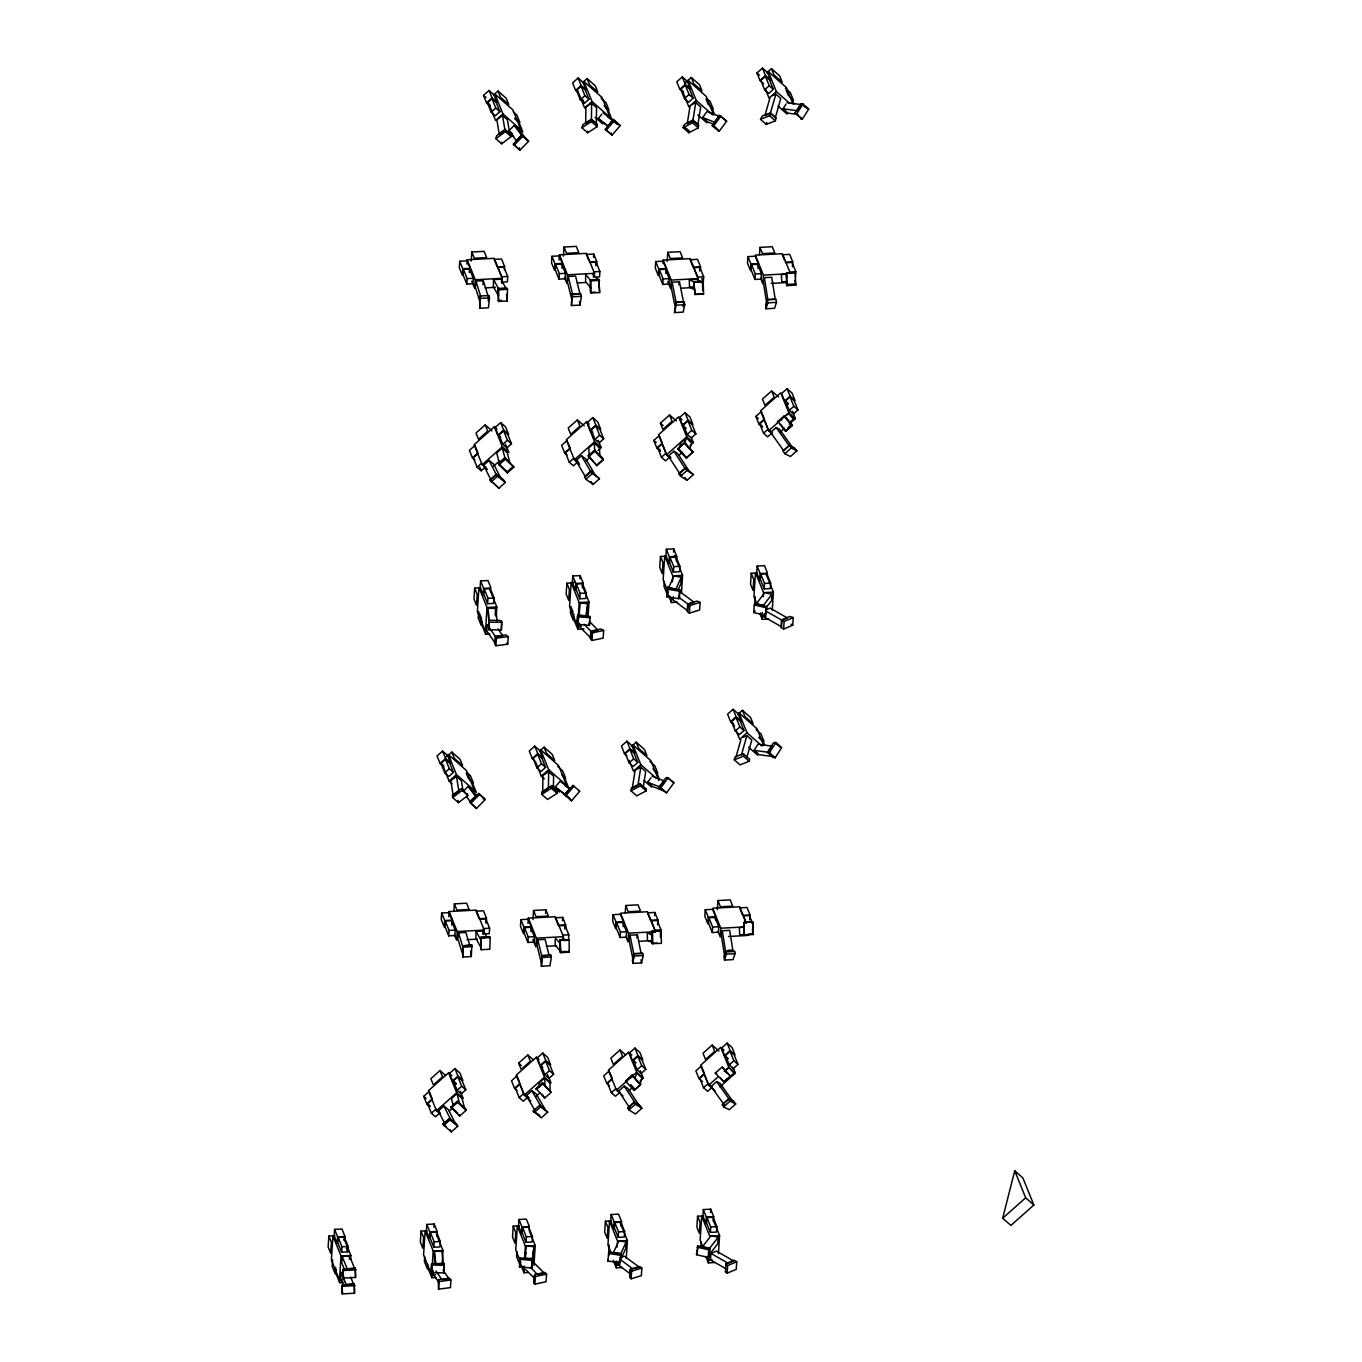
<?xml version="1.0" encoding="UTF-8"?>
<svg xmlns="http://www.w3.org/2000/svg" width="1362" height="1362" viewBox="0 0 1362 1362"><rect width="100%" height="100%" fill="white"/><g stroke="black" fill="none" stroke-linecap="round" stroke-linejoin="round"><path stroke-width="1.5" d="M541.804 794.386L541.838 791.918L550.418 786.402L557.092 791.68L557.075 793.331L547.541 799.46L541.804 794.386L551.338 788.257L551.355 786.623M548.665 771.794L548.443 788.292L542.723 791.969L542.944 775.472L548.665 771.794L553.585 776.136L553.415 788.513M581.914 127.739L582.902 124.64L591.466 119.141L597.203 124.197L597.169 126.666L587.652 132.795L581.914 127.739L591.431 121.61L591.619 103.291L585.898 106.968L585.677 123.482L591.397 119.805L593.866 121.967M587.652 132.795L587.669 131.144M596.318 124.146L596.539 107.632L591.619 103.291M493.538 279.619L493.333 286.616L498.526 295.946L498.73 288.948L493.538 279.619L500.91 279.227L506.102 288.557M476.07 931.37L475.866 938.367L481.058 947.697L481.263 940.699L476.07 931.37L483.442 930.978L486.915 937.192M498.134 288.404L498.56 301.462L507.175 300.985L507.515 289.34L506.732 287.944L498.134 288.404L498.56 301.462M481.212 949.706L481.024 937.124L489.639 936.664L490.15 937.601L489.809 949.246L481.212 949.706L481.024 937.124M483.34 934.468L483.442 930.978M506.545 294.226L507.175 300.985M725.418 1272.193L725.963 1263.698L734.135 1260.208L736.74 1261.689L736.246 1269.316L727.155 1273.181L725.469 1271.308M725.963 1263.698L727.648 1265.57L736.74 1261.689M328.855 1236.066L328.14 1246.962L330.677 1253.193L331.375 1242.314L328.855 1236.066L335.001 1235.743M332.634 1259.867L332.209 1266.405L335.239 1273.896L335.648 1267.358M334.592 1229.392L334.167 1235.93L337.197 1243.421L337.623 1236.883L334.592 1229.392L341.964 1229.001L344.995 1236.492L344.79 1239.761M336.125 1269.69L335.886 1273.317L339.666 1282.681L343.769 1282.459M338.202 1237.394L337.844 1242.842L341.624 1252.206L347.77 1251.882L348.127 1246.434L344.348 1237.071L338.202 1237.394L341.981 1246.758L341.624 1252.206M339.478 1279.922L341.011 1255.968L332.941 1235.998L331.392 1259.935L339.478 1279.922L343.411 1279.701M339.666 1282.681L339.904 1279.054M350.936 1268.737L354.631 1268.533L349.574 1256.053L342.202 1256.445L341.794 1262.983L344.671 1270.116M344.109 1240.697L344.348 1237.071M341.726 1292.657L342.22 1285.03L354.256 1283.753L354.529 1293.236L342.237 1293.9L342.713 1291.959M342.747 1276.858L343.241 1269.248L355.278 1267.954L355.55 1277.454L343.258 1278.118L343.718 1276.177M342.237 1293.9L342.22 1285.03M343.258 1278.118L343.241 1269.248M349.37 1259.322L349.574 1256.053M350.596 1259.424L350.851 1255.441L344.245 1239.097M354.256 1283.753L354.529 1293.236M355.278 1267.954L355.55 1277.454M459.76 261.249L459.334 267.786L462.365 275.277L462.791 268.757L459.76 261.249L467.132 260.857L470.162 268.348L469.958 271.617M463.369 269.267L463.012 274.698L466.808 284.062L472.954 283.739L473.295 278.291L469.515 268.927L463.369 269.267L467.149 278.631L466.808 284.062M466.928 264.126L467.2 259.767L494.253 258.32L502.323 278.291L501.982 283.517M469.277 272.553L469.515 268.927M471.235 261.078L471.831 252.004L484.123 251.34L486.643 257.588L474.351 258.252L471.831 252.004M467.2 259.767L475.287 279.755L474.725 288.455L471.78 281.202M421.028 1231.112L420.33 1242.008L422.85 1248.239L423.548 1237.36L421.028 1231.112L427.174 1230.788M441.68 913.034L441.254 919.571L444.284 927.062L444.71 920.525L441.68 913.034L449.051 912.642L452.082 920.133L451.775 925.036M445.289 921.035L444.931 926.483L448.728 935.847L454.874 935.524L455.214 930.076L451.435 920.712L445.289 921.035L449.068 930.416L448.728 935.847M424.706 1256.547L424.399 1261.45L427.413 1268.941L427.736 1264.038M426.783 1224.438L426.357 1230.976L429.388 1238.467L429.796 1231.929L426.783 1224.438L434.155 1224.046L437.185 1231.537L436.862 1236.441M448.796 916.779L449.12 911.553L476.172 910.105L484.242 930.076L484.021 933.566M430.375 1232.44L430.034 1237.888L433.814 1247.252L439.96 1246.928L440.318 1241.48L436.521 1232.116L430.375 1232.44L434.172 1241.803L433.814 1247.252M453.887 911.127L454.346 903.857L466.638 903.21L469.158 909.441L456.866 910.105L454.346 903.857M474.674 588.163L473.976 599.042L476.496 605.29L477.194 594.411L474.674 588.163L480.82 587.822M431.141 1271.41L431.635 1263.783L444.063 1263.374L443.825 1272.874L431.294 1272.67L432.316 1270.797M433.933 1227.315L434.155 1224.046M431.294 1272.67L431.635 1263.783M431.652 1274.968L433.201 1251.014L425.131 1231.044L423.582 1254.981L431.652 1274.968L435.585 1274.747M435.942 1277.505L431.856 1277.726L432.197 1272.295M434.325 1251.235L435.891 1263.783L443.416 1263.902L441.833 1251.355L434.325 1251.235L434.682 1264.038M433.303 1270.797L433.099 1274.066L439.109 1282.766M449.12 911.553L457.189 931.54L456.645 940.24L454.431 934.792M478.624 611.419L478.198 617.939L481.229 625.43L481.535 620.544M480.582 580.927L480.156 587.465L483.187 594.956L483.612 588.418L480.582 580.927L487.954 580.535L490.984 588.026L483.612 588.418M438.258 1280.314L438.598 1289.15L450.43 1287.635L450.907 1280.008L449.647 1278.186L439.007 1279.548L439.092 1281.54L450.907 1280.008M438.598 1289.15L439.007 1279.548M504.366 269.761L504.587 266.509L501.557 259.018L494.185 259.41L497.198 266.901L504.587 266.509M482.114 621.225L481.876 624.869L485.655 634.232L489.758 634.011M484.191 588.929L483.833 594.377L487.613 603.741L493.759 603.417L494.117 597.969L490.337 588.605L484.191 588.929L487.971 598.31L487.613 603.741M442.139 1264.464L443.025 1250.486L436.419 1234.142M444.063 1263.374L443.825 1272.874M507.72 276.452L501.574 276.775L497.777 267.412L503.923 267.088L507.72 276.452L507.362 281.883L501.216 282.223M487 607.503L485.468 631.457L477.381 611.487L478.93 587.533L487 607.503L496.841 606.975L496.194 616.969M485.655 634.232L485.893 630.606M488.09 608.269L489.247 627.354L488.09 608.269L495.598 608.405L497.181 620.953M489.077 620.272L488.822 629.772L501.335 629.976L501.829 622.366L500.348 620.459L489.077 620.272L488.822 629.772M495.189 614.926L495.598 608.405M495.921 645.741L494.661 643.903L495.155 636.292L505.779 634.913L508.23 636.599L507.737 644.209L495.921 645.741L496.415 638.114L487.29 624.579L486.864 631.1L495.274 643.29M501.676 621.106L501.335 629.976M483.135 934.009L483.493 928.561L489.639 928.237L489.281 933.668L485.178 933.889M485.621 922.5L485.842 918.856L479.696 919.197M486.183 923.181L486.506 918.294L483.476 910.786L476.104 911.195L479.118 918.686L486.506 918.294M551.95 256.294L551.525 262.832L554.555 270.323L554.981 263.802L551.95 256.294L559.322 255.903L562.353 263.394L562.029 268.297M555.56 264.313L555.202 269.744L558.982 279.108L565.128 278.784L565.485 273.336L561.706 263.973L555.56 264.313L559.339 273.677L558.982 279.108M559.05 260.04L559.39 254.813L586.426 253.366L594.496 273.336L594.275 276.826M563.425 256.124L564.004 247.05L576.296 246.386L578.816 252.634L566.541 253.298L564.004 247.05M520.88 919.639L520.454 926.16L523.485 933.651L523.893 927.13L520.88 919.639L528.252 919.231L531.282 926.722L530.959 931.625M524.472 927.641L524.132 933.072L527.911 942.453L534.057 942.112L534.415 936.664L530.618 927.301L524.472 927.641L528.269 937.005L527.911 942.453M559.39 254.813L567.46 274.801L566.898 283.5L564.702 278.052M527.979 923.368L528.32 918.141L555.355 916.694L563.425 936.681L563.204 940.155M513.219 1226.158L512.521 1237.054L515.04 1243.285L515.738 1232.406L513.219 1226.158L519.365 1225.834M532.968 919.537L533.546 910.463L545.839 909.799L548.358 916.047L536.066 916.694L533.546 910.463M528.32 918.141L536.39 938.129L535.828 946.828L532.9 939.576M516.896 1251.593L516.573 1256.496L519.603 1263.987M518.956 1219.484L518.53 1226.021L521.561 1233.512L521.986 1226.975L518.956 1219.484L526.328 1219.092L529.358 1226.583L529.154 1229.852M519.467 1266.932L520.148 1258.079L532.746 1258.539L531.963 1268.022L519.467 1266.932L520.999 1265.196M522.565 1227.485L522.208 1232.933L526.004 1242.297L532.15 1241.974L532.491 1236.526L528.711 1227.162L522.565 1227.485L526.345 1236.849L526.004 1242.297M545.6 913.425L545.839 909.799M566.864 583.208L566.166 594.087L568.686 600.336L569.384 589.457L566.864 583.208L573.01 582.885M524.098 1266.013L523.842 1270.014L522.378 1266.388M524.608 1258.045L525.374 1246.06L517.305 1226.089L515.772 1250.027L520.897 1262.744M528.133 1272.551L524.029 1272.772L524.268 1269.146M575.053 582.374L571.121 582.578L569.571 606.533L577.641 626.503L581.574 626.299M572.772 575.973L572.346 582.51L575.377 590.001L575.785 583.464L572.772 575.973L580.144 575.581L583.174 583.072L582.851 587.975M593.526 257.316L593.73 254.064L586.358 254.456L588.639 260.074M593.406 277.269L593.747 271.821L599.893 271.498L599.552 276.929L595.449 277.15M531.878 1262.302L534.023 1246.673L526.515 1246.009L524.591 1258.386L532.082 1259.033M595.875 265.76L596.113 262.134L589.967 262.457M573.828 613.956L573.402 620.493L570.389 612.985L570.797 606.465L573.079 612.083M531.963 1268.022L532.457 1260.395L519.943 1259.322L520.148 1258.079M596.556 264.807L596.76 261.555L593.73 254.064M576.364 583.975L576.024 589.423L579.803 598.786L585.949 598.463L586.307 593.015L582.51 583.651L576.364 583.975L580.161 593.355L579.803 598.786M534.023 1246.673L531.997 1263.51M533.938 1265.485L535.215 1245.532L529.341 1231.01M533.768 1282.953L534.789 1274.526L544.8 1272.397L546.537 1274.151L546.06 1281.761L534.925 1284.128L533.768 1282.953L534.789 1274.526M576.977 624.307L577.76 614.824L590.172 616.526L589.491 625.379L576.977 624.307L577.76 614.824M579.923 578.85L580.144 575.581M534.925 1284.128L535.419 1276.5L534.262 1275.343M577.641 626.503L580.28 603.06L587.788 603.707L586.409 616.424M578.407 614.534L579.19 602.549L571.121 582.578M583.992 628.938L577.846 629.278L578.186 623.83M579.463 623.132L579.259 626.401L590.887 638.046M582.289 587.277L582.51 583.651M562.455 920.661L562.659 917.392L555.287 917.784L558.318 925.275L565.69 924.883L565.485 928.152M564.804 929.088L565.043 925.462L558.897 925.785M588.112 615.999L589.014 602.021L582.408 585.677M565.043 925.462L568.822 934.826L568.482 940.274L564.379 940.478M590.989 636.412L591.312 631.508M592.044 640.446L590.291 638.71L590.785 631.083L600.795 628.972L603.655 630.47L603.162 638.097L592.044 640.446L592.521 632.836L584.043 624.239M613.053 914.685L612.645 921.206L615.658 928.697L616.084 922.176L613.053 914.685L620.425 914.277L623.455 921.768L623.149 926.671M655.718 261.572L655.292 268.11L658.323 275.601L658.748 269.063L655.718 261.572L663.09 261.181L666.12 268.672L665.814 273.575M616.663 922.687L616.305 928.118L620.102 937.499L626.248 937.158L626.588 931.71L622.809 922.346L616.663 922.687L620.442 932.051L620.102 937.499M659.327 269.574L658.97 275.022L662.766 284.386L668.912 284.062L669.253 278.614L665.473 269.25L659.327 269.574L663.107 278.938L662.766 284.386M662.936 263.581L663.158 260.091L690.211 258.644L698.28 278.614L698.059 282.104M605.409 1221.203L604.694 1232.099L607.231 1238.33L607.929 1227.451L605.409 1221.203L611.538 1220.88M625.26 912.761L625.72 905.509L638.012 904.845L640.549 911.093L628.257 911.74L625.72 905.509M667.193 261.402L667.789 252.328L680.081 251.664L682.6 257.912L670.308 258.559L667.789 252.328M628.58 933.174L655.616 931.727L647.546 911.74L620.51 913.187L628.58 933.174L628.018 941.891L625.805 936.426M607.827 1260.991L608.865 1252.172L621.378 1253.5L620.085 1262.914L607.827 1260.991L608.371 1259.782M608.763 1251.542L609.189 1245.021M611.146 1214.529L610.721 1221.067L613.751 1228.558L614.177 1222.02L611.146 1214.529L618.518 1214.138L621.549 1221.629L621.327 1224.898M663.158 260.091L671.245 280.061L670.683 288.778L667.738 281.508M608.61 1255.985L608.865 1252.172M614.756 1222.531L614.398 1227.979L618.178 1237.343L624.324 1237.019L624.681 1231.571L620.902 1222.208L614.756 1222.531L618.535 1231.895L618.178 1237.343M660.451 556.479L659.753 567.375L662.272 573.606L662.971 562.727L660.451 556.479L666.597 556.156M619.965 1264.855L616.016 1265.06L616.288 1261.059M617.173 1247.098L617.565 1241.105L609.495 1221.135L607.946 1245.072L610.891 1252.342M622.366 1267.494L616.22 1267.818L616.458 1264.191M618.161 1261.382L617.956 1264.651L630.929 1274.304M620.663 1225.834L620.902 1222.208M620.085 1262.914L620.731 1253.959L626.128 1242.008L620.612 1241.14M664.281 581.37L663.975 586.273L666.988 593.764M666.358 549.261L665.933 555.781L668.963 563.272L669.372 556.752L666.358 549.261L673.73 548.852L676.744 556.343L676.437 561.246M679.961 589.916L679.417 591.108L667.159 589.167L667.976 587.38L679.961 589.916L679.468 597.526L678.923 598.718L666.682 596.794L667.414 587.226M667.976 587.38L666.682 596.794M669.951 557.262L669.61 562.693L673.39 572.057L679.536 571.734L679.893 566.286L676.097 556.922L669.951 557.262L673.747 566.626L673.39 572.057M626.128 1242.008L625.703 1248.545L620.306 1260.48M626.248 1258.539L627.405 1240.578L620.068 1222.412M673.509 552.121L673.73 548.852M672.385 581.812L672.777 575.837L664.707 555.849L663.158 579.803L668.299 592.521M677.578 602.208L671.432 602.549L671.653 598.922M673.373 596.692L673.151 599.961L687.759 610.823L688.185 604.285M629.687 1277.709L630.47 1269.231L639.646 1266.405L641.842 1268.022L641.349 1275.649L631.134 1278.799L629.976 1276.841M630.095 1274.951L630.47 1269.231M631.134 1278.799L631.627 1271.172L630.18 1270.082M654.645 915.707L654.85 912.438L647.478 912.829L650.491 920.32L657.88 919.929L657.557 924.832M699.659 271.021L699.881 267.395L693.752 267.735L697.531 277.099L703.677 276.758L703.32 282.206L699.217 282.428M678.923 598.718L679.417 591.108M700.323 270.085L700.545 266.816L697.514 259.325L690.142 259.733L693.156 267.224L700.545 266.816M681.289 577.233L675.91 589.184L668.555 588.009L673.935 576.075L681.289 577.233L680.881 583.77L677.799 590.597M681.443 593.27L682.6 575.309L674.53 555.321M660.655 935.319L661.013 929.871L657.233 920.508L651.087 920.831L654.867 930.195L661.013 929.871M689.41 613.155L687.214 611.521L687.708 603.911L696.884 601.068L700.102 602.396L699.608 610.006L689.41 613.155L689.904 605.528L678.446 597.05M705.244 909.731L704.818 916.251L707.848 923.742L708.274 917.222L705.244 909.731L712.615 909.322L715.646 916.83L715.425 920.082M747.908 256.618L747.483 263.155L750.513 270.646L750.939 264.109L747.908 256.618L755.28 256.226L758.311 263.717L757.987 268.62M708.853 917.733L708.495 923.181L712.275 932.544L718.421 932.204L718.778 926.756L714.999 917.392L708.853 917.733L712.632 927.096L712.275 932.544M751.518 264.62L751.16 270.068L754.94 279.431L761.086 279.108L761.443 273.66L757.664 264.296L751.518 264.62L755.297 273.983L754.94 279.431M697.582 1216.249L696.884 1227.145L699.404 1233.376L700.102 1222.497L697.582 1216.249L703.728 1215.926M717.331 909.629L717.91 900.554L730.202 899.89L732.722 906.139L720.43 906.803L717.91 900.554M759.502 254.626L759.962 247.373L772.254 246.709L774.791 252.957L762.499 253.621L759.962 247.373M696.476 1254.708L697.838 1245.958L710.028 1248.137L709.551 1255.764L708.24 1257.449L696.476 1254.708L697.344 1253.585M697.463 1251.678L697.838 1245.958M746.325 923.13L739.719 906.786L712.684 908.233L720.753 928.22L720.192 936.937L717.995 931.472M700.936 1246.588L701.26 1241.684M703.32 1209.575L702.911 1216.113L705.942 1223.604L706.35 1217.066L703.32 1209.575L710.709 1209.184L713.722 1216.675L713.416 1221.578M790.471 273.66L782.384 253.69L755.348 255.137L763.418 275.107L762.856 283.824L760.66 278.376M706.929 1217.577L706.589 1223.025L710.368 1232.389L716.514 1232.065L716.872 1226.617L713.075 1217.253L706.929 1217.577L710.726 1226.941L710.368 1232.389M751.228 573.3L750.53 584.179L753.05 590.427L753.748 579.548L751.228 573.3L757.374 572.976M710.487 1212.452L710.709 1209.184M708.24 1257.449L708.717 1249.839L710.028 1248.137M712.139 1259.901L708.206 1260.105L708.461 1256.104M714.556 1262.54L708.41 1262.863L708.751 1257.432M710.896 1253.38L728.193 1263.272L733.641 1260.957L716.344 1251.065L710.896 1253.38L710.47 1259.918L726.048 1268.805M753.765 612.577L754.259 604.949L755.569 603.264L766.891 606.567L765.529 615.318L753.765 612.577L755.076 610.874M754.752 603.094L755.178 596.556M757.136 566.064L756.71 572.602L759.741 580.093L760.166 573.572L757.136 566.064L764.508 565.673L767.538 573.164L760.166 573.572M760.745 574.083L760.388 579.514L764.167 588.878L770.313 588.554L770.671 583.106L766.891 573.742L760.745 574.083L764.525 583.447L764.167 588.878M718.166 1237.258L717.74 1243.795L708.989 1255.083L709.415 1248.545L718.166 1237.258L712.871 1236.015M718.421 1253.585L719.579 1235.623L712.973 1219.279M765.938 616.39L762.005 616.594L762.277 612.611M763.299 596.641L763.554 592.64L755.484 572.67L753.935 596.624L756.88 603.877M768.355 619.029L762.209 619.37L762.448 615.743M764.457 613.683L764.235 616.952L781.55 626.843L781.958 620.306L787.423 617.99L770.109 608.099L766.483 609.648M765.529 615.318L766.023 607.69L771.505 600.829L771.931 594.292L766.636 593.066M749.747 919.878L750.053 914.975L747.04 907.484L739.651 907.875L742.682 915.366L750.053 914.975M727.155 1273.181L727.648 1265.57M792.412 266.765L792.718 261.862L789.688 254.371L782.316 254.779L784.597 260.397M772.237 610.091L773.395 592.112L766.057 573.964M752.845 930.365L753.186 924.917L749.406 915.553L743.26 915.877L746.291 923.368M795.51 277.252L795.851 271.804L792.071 262.44L785.925 262.781M783.644 629.057L784.137 621.447L793.229 617.565L792.735 625.192L783.644 629.057L781.056 627.576L781.55 619.965L789.722 616.475L793.229 617.565M488.107 296.099L483.306 280.708L475.934 281.1L475.304 287.041L480.105 302.432M480.173 296.031L479.833 308.255L488.447 307.795L489.486 297.886L488.771 295.571L480.173 296.031L479.833 308.255M482.88 284.658L483.306 280.708M488.209 300.917L488.771 295.571M470.043 945.926L465.838 932.459L458.466 932.851L457.836 938.793L462.637 954.183M462.91 945.807L462.688 957.026L471.286 956.567L471.848 945.109L462.91 945.807L471.848 945.109M462.842 952.208L463.267 948.241L458.466 932.851M462.688 957.026L463.25 945.586M470.946 950.693L471.286 956.567M712.309 125.662L719.085 115.412L720.89 116.128L726.627 121.201L719.255 131.195L712.309 125.662L719.255 131.195M718.046 130.718L715.322 126.955M744.214 922.346L744.197 935.03L744.214 922.346L752.811 921.887L752.794 934.57L752.471 928.918M752.13 923.283L752.811 921.887M578.901 615.777L579.531 611.64M587.788 603.707L585.864 616.067L578.356 615.42M590.172 616.526L589.984 617.769L577.471 616.68M589.491 625.379L588.537 623.421M525.443 1256.666L526.09 1252.546M568.209 276.503L567.392 281.747L571.853 299.742L572.67 294.498L568.209 276.503L575.581 276.094L580.042 294.107L572.67 294.498M572.125 294.09L571.427 305.548L580.025 305.071L581.404 296.337L580.723 293.63L572.125 294.09L571.427 305.548M549.09 955.392L545.123 939.388L537.752 939.797L536.934 945.041L541.395 963.036M541.94 955.647L541.378 966.22L549.976 965.76L551.355 957.009L550.912 955.205L541.94 955.647L550.912 955.205M541.378 966.22L542.297 955.664M683.128 127.67L684.49 124.47L692.969 120.043L698.706 125.117L698.28 127.824L688.866 132.744L683.128 127.67L692.543 122.75L695.778 102.61L700.698 106.951L697.821 124.998L692.9 120.656L687.265 123.601L690.125 105.555M688.866 132.744L689.138 130.939L683.401 125.866M630.981 790.794L631.423 788.087L639.885 783.661L640.412 785.874L630.981 790.794L636.718 795.851L646.15 790.93L646.422 789.126L639.885 783.661M640.804 767.198L637.944 785.244L632.291 788.206L635.169 770.16L640.804 767.198L645.724 771.539L643.187 787.577M627.831 1108.191L634.351 1102.028L640.157 1105.689L641.86 1108.276L635.424 1113.997L628.955 1109.928L627.831 1108.191L634.351 1102.028M651.717 932.255L651.938 931.131L661.064 930.927L661.438 943.406L652.058 943.491L651.717 932.255L655.156 932.068M660.536 930.672L660.485 937.396M675.467 305.446L676.131 302.483L683.503 302.092L679.468 281.832L672.096 282.223L671.091 286.667L674.718 304.901M678.804 284.794L679.468 281.832M675.603 302.143L674.53 312.596L683.145 312.136L684.797 304.73L684.201 301.683L675.603 302.143L676.199 305.19L674.53 312.596M683.077 306.688L684.201 301.683M630.027 935.234L629.023 939.678L633.058 959.955L634.062 955.511L630.027 935.234L637.399 934.843L641.025 953.077M636.735 937.805L637.399 934.843M633.858 953.689L632.36 960.346L632.972 963.394L641.57 962.934L643.239 955.528L642.472 953.23L633.858 953.689L642.83 953.502M632.972 963.394L634.232 953.962M605.358 129.356L612.985 119.413L614.483 120.537L620.221 125.593L612.083 135.161L605.358 129.356L612.083 135.161M611.095 134.412L611.402 133.084M1002.687 1218.224L1014.741 1170.775L1022.93 1178.011L1033.86 1205.029L1010.893 1225.442L1002.687 1218.224L1025.654 1197.811L1014.741 1170.775M760.507 119.345L762.243 116.093L770.449 112.842L776.187 117.898L775.37 120.792L766.244 124.402L760.507 119.345L769.632 115.736L775.863 94.148L780.784 98.49L775.318 117.728L770.415 113.386M769.836 98.234L764.933 115.549L768.577 114.102M766.244 124.402L766.789 122.478M560.037 939.865L560.582 952.651L569.18 952.191L569.163 940.018L560.037 939.865L560.582 952.651M568.38 940.325L568.635 939.405M734.271 759.809L735.088 756.932L743.312 753.68L749.679 759.332L749.134 761.256L740.009 764.882L734.271 759.809L743.397 756.199L743.312 753.68M735.957 757.102L740.877 739.787M741.439 754.94L746.887 735.701L751.807 740.043L746.904 757.357M764.337 277.661L767.879 299.793L775.25 299.385L771.709 277.269L764.337 277.661L763.18 281.219L766.721 303.334M767.351 299.521L765.614 304.85L765.955 308.765L774.552 308.306L776.493 302.381L775.965 299.061L767.351 299.521L767.879 302.841L765.955 308.765M732.875 950.455L729.657 930.331L722.286 930.74L721.128 934.281L724.669 956.413M725.691 951.408L723.954 956.737L724.482 960.057L733.079 959.597L735.02 953.672C736.263 948.548 722.899 949.28 726.406 954.132L724.482 960.057M513.406 144.134L521.765 134.668L527.503 139.741L528.643 141.256L519.892 150.212L513.406 144.134L519.892 150.212M519.126 149.19L519.637 147.794M677.799 449L684.541 442.463L692.952 451.878L686.312 458.143L677.799 449L684.507 443.331L686.567 437.798L691.675 443.297L689.615 448.813L684.507 443.331M678.991 448.234L681.051 442.701L686.567 437.798M684.541 442.463L692.747 452.439M686.312 458.143L692.952 451.878M625.618 1081.292L632.257 1075.01L640.566 1084.714L634.13 1090.434L625.618 1081.292L632.257 1075.01M634.13 1090.434L640.872 1083.88M489.639 936.664L482.454 937.737M618.774 1240.85L613.377 1252.802L618.893 1253.67M621.378 1253.5L620.578 1255.304L608.32 1253.363M797.996 114.51L787.985 113.114L783.082 108.79L785.976 104.176M795.067 112.91L800.873 103.699L802.984 103.989L808.722 109.062L802.252 119.294L795.067 112.91L802.252 119.294M798.064 109.181L800.958 104.585L786.947 102.644M796.515 114.221L802.984 103.989M754.105 750.343L757.97 744.197L771.982 746.138L768.117 752.267L754.105 750.343L759.026 754.667L773.037 756.608L768.117 752.267M767.385 752.42L773.19 743.209L775.948 742.477L781.686 747.534L775.216 757.766L773.122 757.476L767.385 752.42L769.479 752.709L775.216 757.766M769.479 752.709L775.948 742.477M714.437 124.572L707.542 121.848L702.622 117.507L707.031 111.514L719.119 116.281M718.012 117.779L714.692 122.274L702.622 117.507M713.518 126.138L720.89 116.128M647.682 782.197L659.77 786.964L664.69 791.288L652.602 786.521L647.682 782.197L651.002 777.685M658.987 787.1L665.626 778.094L668.18 777.804L673.901 782.878L666.546 792.871L658.987 787.1L666.546 792.871M659.77 786.964L664.196 780.954L652.109 776.187M660.808 787.815L668.18 777.804M756.131 603.945L764.865 592.64M771.931 594.292L763.18 605.579L757.885 604.353M702.349 1246.894L711.1 1235.606M608.082 126.581L598.207 118.494L601.868 114.187M611.776 121.695L608.116 125.985L598.207 118.494M606.345 130.105L614.483 120.537M555.253 786.981L560.122 781.243L570.048 788.751L565.162 794.489L555.253 786.981L570.082 798.83L565.162 794.489M565.826 795.731L573.964 786.163L572.976 785.414L564.345 794.608L571.563 800.788L579.701 791.22L572.976 785.414M533.172 1111.034L539.863 1105.042L547.728 1112.141L541.293 1117.861L533.172 1111.034L539.897 1115.461M539.863 1105.042L540.544 1106.914L547.728 1112.141M514.189 125.389L521.731 135.485L526.651 139.826L519.109 129.731L514.189 125.389L508.945 130.769L516.487 140.865L520.42 136.83M514.155 145.138L522.906 136.183L521.765 134.668M464.187 790.42L468.119 786.385L476.819 795.766M469.584 801.929L478.709 793.484L484.446 798.541L485.195 799.562L476.462 808.517L469.584 801.929L476.462 808.517M470.724 803.444L479.458 794.489L478.709 793.484M490.235 106.117L486.557 102.848L483.527 95.357L489.043 90.471L493.946 94.812L496.977 102.303L492.057 97.962L489.043 90.471M493.436 95.119L498.032 91.05L506.221 98.268L508.741 104.516L500.552 97.281L498.032 91.05M486.557 102.848L492.057 97.962M487.426 102.814L492.005 98.728L496.108 102.337L499.888 111.701L495.308 115.787L491.205 112.178L487.426 102.814L490.15 105.214M491.205 112.178L495.802 108.092L492.005 98.728M502.936 113.965L520.982 129.867L512.895 109.896L494.866 93.995L502.936 113.965L495.598 120.503L488.992 104.159M578.118 78.009L581.148 85.5L586.052 89.841L583.038 82.35L578.118 78.009L572.602 82.912L575.632 90.403L578.084 92.565M582.51 82.673L587.107 78.587L595.296 85.823L597.816 92.054L589.627 84.836L587.107 78.587M575.632 90.403L581.148 85.5M581.097 86.266L576.501 90.352L580.28 99.715L584.383 103.325L588.98 99.256L585.183 89.892L581.097 86.266L584.877 95.629L588.98 99.256M580.28 99.715L584.877 95.629M592.027 101.503L610.057 117.421L601.987 97.434L583.957 81.533L592.027 101.503L584.673 108.041L577.335 89.875M682.294 76.902L685.324 84.393L690.245 88.734L687.214 81.243L682.294 76.902L676.795 81.805L679.808 89.296L683.503 92.548M691.283 77.481L693.82 83.729L702.009 90.948L699.489 84.716L691.283 77.481L685.171 82.929L688.133 80.426L706.163 96.327L713.501 114.493M679.808 89.296L685.324 84.393M680.677 89.245L685.273 85.159L689.376 88.785L693.156 98.149L688.559 102.235L684.473 98.609L680.677 89.245L683.418 91.663M684.473 98.609L689.07 94.523L685.273 85.159M688.133 80.426L696.203 100.396L688.866 106.934L682.26 90.59M763.69 83.746L759.996 80.494L756.966 73.003L762.482 68.1L767.402 72.441L770.432 79.932L765.512 75.591L762.482 68.1M766.874 72.765L771.471 68.679L779.677 75.914L782.197 82.146L773.991 74.927L771.471 68.679M759.996 80.494L765.512 75.591M765.461 76.357L760.864 80.443L764.644 89.807L768.747 93.433L773.344 89.347L769.564 79.983L765.461 76.357L769.241 85.721L773.344 89.347M764.644 89.807L769.241 85.721M792.956 103.87L786.351 87.526L768.321 71.624L776.391 91.594L769.036 98.132L765.376 89.058M485.195 424.859L476.002 433.031L478.522 439.279L487.715 431.107L485.195 424.859L492.022 430.886M496.943 429.081L494.321 426.766L474.112 444.727L482.182 464.714L487.426 469.328M500.654 422.595L503.685 430.086L508.588 434.427L505.574 426.936L500.654 422.595L495.138 427.481L498.169 434.989L500.62 437.151M472.444 457.836L477.96 452.95L474.929 445.459L469.413 450.345L472.444 457.836L474.895 460.015M498.169 434.989L503.685 430.086M477.909 453.716L473.312 457.802L477.092 467.166L481.195 470.775L485.791 466.689M503.634 430.852L499.037 434.938L502.816 444.301L506.919 447.911L511.516 443.825L507.72 434.461L503.634 430.852L507.413 440.215L511.516 443.825M477.092 467.166L481.688 463.08M502.816 444.301L507.413 440.215M482.182 464.714L502.391 446.736L494.321 426.766M502.203 448.047L496.704 452.95L499.411 463.301L504.927 458.398L510.001 463.216L507.294 452.865L502.203 448.047L505.37 459.147L513.832 467.166L507.396 472.886L498.935 464.851L498.526 463.301L504.962 457.581L513.832 467.166M489.094 460.407L483.595 465.31L490.865 479.679L496.381 474.776L489.094 460.407L493.759 464.187L501.029 478.556M493.402 466.349L499.616 460.816M498.935 464.851L505.37 459.147M490.014 479.782L496.449 474.061L503.429 479.713L505.302 482.506L498.867 488.226L490.014 479.782L498.867 488.226M491.103 481.927L497.539 476.223L496.449 474.061M507.396 472.886L507.124 471.848L513.559 466.127M577.386 419.905L568.192 428.077L570.712 434.325L579.906 426.153L577.386 419.905L584.213 425.931M589.133 424.127L586.494 421.811L566.286 439.773L574.355 459.76L579.616 464.374M567.103 440.505L561.604 445.391L564.634 452.882L567.086 455.061M592.828 417.64L595.858 425.131L600.778 429.473L597.748 421.982L592.828 417.64L587.328 422.526L590.342 430.034L592.81 432.197M564.634 452.882L570.133 447.996L567.869 442.378M590.342 430.034L595.858 425.131M570.082 448.762L565.502 452.848L569.282 462.212L573.368 465.821L577.965 461.735L573.879 458.126L569.282 462.212M595.807 425.897L591.21 429.983L595.007 439.347L599.093 442.956L603.689 438.87L599.91 429.507L595.807 425.897L599.603 435.261L603.689 438.87M595.007 439.347L599.603 435.261M574.355 459.76L594.581 441.799L586.494 421.811M597.271 453.512L599.842 456.117L599.501 448.098L594.36 442.905L588.844 447.792L589.184 455.81L593.321 452.133M581.455 455.776L590.819 471.763L585.319 476.649L575.939 460.662L581.455 455.776L585.762 458.909L595.143 474.895M588.299 455.793L594.717 450.073L602.447 457.87L603.349 459.947L596.914 465.668L588.299 455.793L596.914 465.668M588.35 456.985L594.768 451.282L594.717 450.073M585.592 461.395L590.24 457.24M598.02 450.345L601.136 447.57L598.19 440.318M596.879 464.868L603.315 459.147M590.921 471.082L584.502 476.802L585.898 479.203L593.083 484.429L599.518 478.709L590.921 471.082L592.334 473.482L599.518 478.709M585.898 479.203L592.334 473.482M669.559 414.95L672.079 421.198L662.902 429.37L660.383 423.122L669.559 414.95L676.386 420.977M656.807 447.928L653.777 440.437L659.293 435.551L662.324 443.042L656.807 447.928L660.502 451.197M686.227 428.332L682.532 425.08L679.502 417.589L685.018 412.686L689.938 417.027L692.969 424.518L688.048 420.177L685.018 412.686M682.532 425.08L688.048 420.177M661.455 457.257L657.676 447.894L662.272 443.808L666.052 453.171L661.455 457.257L665.558 460.867L670.155 456.781M687.997 420.943L683.401 425.029L687.18 434.393L691.283 438.002L695.88 433.916L692.1 424.552L687.997 420.943L691.777 430.307L695.88 433.916M687.18 434.393L691.777 430.307M666.546 454.806L686.754 436.844L678.685 416.857L658.476 434.818L666.546 454.806L670.479 458.262M685.154 468.511L679.655 473.397L668.367 456.117L673.884 451.214L677.765 453.648L689.036 470.946L685.154 468.511L673.884 451.214M679.315 455.061L682.43 452.286M690.211 445.391L693.309 442.616L691.113 437.168M771.641 390.945L762.448 399.117L764.967 405.365L774.161 397.193L771.641 390.945L778.468 396.972M678.872 473.601L685.29 467.898L693.445 474.555L687.027 480.275L680.557 476.206L678.872 473.601L681.783 475.44M680.557 476.206L686.993 470.486L693.445 474.555M758.889 423.922L755.859 416.431L761.375 411.545L764.388 419.036L758.889 423.922L762.567 427.191M787.083 388.681L790.113 396.172L795.033 400.513L792.003 393.022L787.083 388.681L781.584 393.584L784.597 401.075L788.292 404.327M784.597 401.075L790.113 396.172M759.758 423.888L764.337 419.802L768.134 429.166L772.22 432.775L767.64 436.862L763.537 433.252L759.758 423.888L762.482 426.289M785.482 401.024L790.062 396.938L794.165 400.547L797.945 409.928L793.348 413.997L789.262 410.388L785.482 401.024L788.206 403.424M763.537 433.252L768.134 429.166M789.262 410.388L793.859 406.302L790.062 396.938M777.242 421.914L784.342 415.75L792.412 425.336L785.533 431.345L777.906 421.471M772.56 434.274L768.628 430.801L777.94 422.509M768.628 430.801L760.541 410.813L780.766 392.852L788.836 412.839L778.792 421.539L781.72 419.581M776.187 427.532L770.671 432.435L783.644 450.686L789.143 445.783L776.187 427.532L779.558 429.234L792.514 447.485M789.534 423.054L793.671 419.377L789.943 415.121M779.847 432.435L784.512 428.281M789.16 424.144L795.391 418.611L792.446 411.358M787.934 427.685L791.799 424.246M785.533 431.345L792.412 425.336M442.565 751.092L445.595 758.583L450.516 762.924L447.485 755.433L442.565 751.092L437.049 755.995L440.079 763.486L443.774 766.738M789.33 445.238L782.895 450.958L784.835 453.682L790.454 456.508L796.889 450.805L794.386 447.775L789.33 445.238L791.271 447.979L796.889 450.805M784.835 453.682L791.271 447.979M445.459 757.221L448.404 754.616L466.434 770.517L474.504 790.505L456.474 774.603L448.404 754.616M447.281 756.199L451.878 752.113L460.067 759.349L462.586 765.597L454.397 758.362L451.878 752.113M440.079 763.486L445.595 758.583M440.947 763.435L445.544 759.349L449.647 762.975L453.427 772.339L448.83 776.425L444.727 772.799L440.947 763.435L443.689 765.853M444.727 772.799L449.324 768.73L445.544 759.349M452.133 783.78L449.12 781.124L456.474 774.603M534.755 746.138L537.769 753.629L542.689 757.97L539.658 750.479L534.755 746.138L529.239 751.041L532.27 758.532L534.721 760.694M539.471 751.245L544.051 747.159L552.257 754.395L554.777 760.643L546.588 753.407L544.051 747.159M532.27 758.532L537.769 753.629M537.735 754.395L533.138 758.481L536.917 767.845L541.02 771.471L545.6 767.385L541.821 758.021L537.735 754.395L541.514 763.776L545.6 767.385M536.917 767.845L541.514 763.776M544.306 778.826L541.31 776.17L548.665 769.649L540.578 749.662L558.607 765.563L566.694 785.551L548.665 769.649M626.929 741.183L629.959 748.674L634.879 753.016L631.849 745.525L626.929 741.183L621.43 746.087L624.443 753.578L626.912 755.74M631.645 746.291L636.241 742.205L644.43 749.44L646.967 755.689L638.761 748.453L636.241 742.205M624.443 753.578L629.959 748.674M629.908 749.44L625.311 753.526L629.108 762.89L633.194 766.517L637.791 762.431L634.011 753.067L629.908 749.44L633.688 758.821L637.791 762.431M629.108 762.89L633.688 758.821M658.867 780.596L650.798 760.609L632.768 744.708L640.838 764.695L633.5 771.215L629.091 760.319M733.096 709.296L736.127 716.787L741.047 721.128L738.017 713.637L733.096 709.296L727.597 714.182L730.611 721.69L733.079 723.852M737.812 714.403L742.409 710.317L750.598 717.536L753.135 723.784L744.929 716.548L742.409 710.317M730.611 721.69L736.127 716.787M736.076 717.553L731.479 721.639L735.276 731.002L739.362 734.612L743.958 730.526L740.179 721.162L736.076 717.553L739.855 726.916L743.958 730.526M735.276 731.002L739.855 726.916M763.571 745.065L756.966 728.721L738.936 712.82L747.006 732.79L739.668 739.328L735.991 730.236M440.028 1070.549L430.852 1078.704L433.371 1084.952L442.548 1076.78L440.028 1070.549L445.493 1075.367M451.895 1075.674L448.609 1072.779L428.4 1090.741L436.47 1110.711L440.403 1114.184M426.732 1103.85L423.718 1096.359L429.217 1091.456L432.248 1098.964L426.732 1103.85L429.2 1106.029M454.942 1068.608L457.972 1076.099L462.893 1080.441L459.862 1072.933L454.942 1068.608L449.443 1073.494L452.456 1080.985L456.151 1084.254M452.456 1080.985L457.972 1076.099M437.355 1110.302L440.079 1112.703L435.482 1116.789L431.396 1113.18L427.6 1103.816L432.197 1099.73M453.325 1080.951L457.921 1076.865L462.024 1080.475L465.804 1089.838L461.207 1093.924L457.121 1090.315L453.325 1080.951L456.066 1083.352M431.396 1113.18L435.993 1109.094M457.121 1090.315L461.701 1086.229L457.921 1076.865M436.47 1110.711L456.696 1092.75L448.609 1072.779M464.765 1108.821L462.041 1098.47L456.968 1093.652L451.452 1098.555L453.257 1105.45M443.859 1106.012L451.128 1120.381L455.793 1124.161L448.507 1109.792L443.859 1106.012L438.343 1110.915L444.71 1123.497M450.89 1107.017L457.309 1101.296L465.651 1108.804L466.059 1110.37L459.624 1116.074L450.89 1107.017L457.683 1113.077M454.159 1105.008L458.024 1101.586M451.145 1108.055L457.581 1102.335L457.309 1101.296M449.256 1110.983L452.354 1108.208M442.803 1124.212L449.647 1118.406L456.645 1124.076L457.734 1126.221L451.299 1131.941L442.803 1124.212L449.647 1118.406M443.535 1125.642L449.971 1119.939L449.239 1118.491M527.826 1054.971L530.346 1061.219L521.169 1069.391L518.633 1063.143L527.826 1054.971L533.291 1059.789M539.029 1059.517L536.407 1057.218L516.198 1075.18L524.268 1095.15L530.822 1100.939M542.74 1053.03L545.77 1060.521L550.691 1064.863L547.66 1057.372L542.74 1053.03L537.224 1057.933L540.254 1065.424L542.723 1067.604M516.998 1090.451L514.53 1088.289L520.046 1083.386M540.254 1065.424L545.77 1060.521M545.719 1061.304L541.123 1065.373L544.902 1074.737L549.005 1078.363L553.602 1074.277L549.822 1064.914L545.719 1061.304L549.499 1070.668L553.602 1074.277M519.194 1097.602L523.774 1093.516L519.995 1084.152L515.398 1088.238L519.194 1097.602L523.28 1101.228L527.877 1097.142L523.774 1093.516M544.902 1074.737L549.499 1070.668M524.268 1095.15L544.477 1077.189L536.407 1057.218M550.197 1091.115L549.873 1083.096L544.732 1077.887L539.216 1082.79L539.386 1086.791M534.636 1109.877L526.311 1095.661L531.827 1090.758L536.134 1093.89L545.498 1109.894M536.1 1088.578L542.536 1082.858L551.15 1092.341L544.715 1098.044L536.1 1088.578L536.951 1089.038M536.134 1089.379L542.536 1082.858M538.228 1087.898L543.37 1083.335M535.487 1096.785L540.152 1092.647M534.108 1112.618L540.544 1106.914M620.016 1050.017L610.823 1058.189L613.343 1064.437L622.536 1056.265L620.016 1050.017L625.481 1054.835M631.866 1055.141L628.597 1052.264L608.388 1070.226L616.458 1090.196L623.013 1095.984M609.206 1070.941L603.689 1075.844L606.72 1083.335L609.172 1085.497M634.93 1048.076L637.961 1055.567L642.864 1059.908L639.851 1052.417L634.93 1048.076L629.414 1052.979L632.445 1060.47L634.896 1062.649M606.72 1083.335L612.236 1078.432L609.955 1072.813M632.445 1060.47L637.961 1055.567M612.185 1079.198L607.588 1083.284L611.368 1092.647L615.471 1096.274L620.068 1092.188M633.313 1060.419L637.91 1056.35L641.996 1059.959L645.792 1069.323L641.196 1073.409L637.093 1069.783L633.313 1060.419L636.037 1062.837M611.368 1092.647L615.964 1088.578L618.688 1090.979M637.093 1069.783L641.689 1065.714L637.91 1056.35M616.458 1090.196L636.667 1072.234L628.597 1052.264M630.64 1077.938L633.211 1075.657M639.374 1105.893L628.103 1088.596L624.222 1086.161L618.706 1091.047L629.993 1108.345M629.227 1090.451L632.343 1087.693M640.106 1080.781L643.222 1078.023L640.293 1070.753M628.955 1109.928L635.39 1104.207L641.86 1108.276M712.19 1045.063L703.013 1053.235L705.533 1059.483L714.709 1051.311L712.19 1045.063L719.017 1051.089M728.312 1058.768L724.618 1055.516L721.605 1048.025L727.104 1043.122L732.024 1047.463L735.054 1054.954L730.134 1050.613L727.104 1043.122M698.893 1078.381L704.409 1073.477L701.379 1065.986L695.88 1070.89L698.893 1078.381L702.588 1081.632M724.618 1055.516L730.134 1050.613M730.083 1051.396L725.486 1055.465L729.283 1064.846L733.369 1068.455L737.966 1064.369L734.186 1055.005L730.083 1051.396L733.88 1060.76L737.966 1064.369M720.464 1077.87L724.192 1082.126L715.237 1073.12L722.115 1067.11L730.628 1076.406L722.115 1067.11M703.558 1087.693L708.155 1083.624L704.358 1074.243L699.779 1078.329L703.558 1087.693L707.644 1091.32L712.241 1087.234L708.155 1083.624M729.283 1064.846L733.88 1060.76M715.203 1091.03L708.632 1085.242L717.961 1076.95M724.192 1071.434L728.857 1067.28L720.77 1047.31L700.562 1065.271L708.632 1085.242M732.994 1101.517L720.038 1083.267L716.667 1081.581L711.151 1086.467L724.124 1104.735M725.605 1080.015L734.152 1073.409L730.424 1069.17M723.528 1082.552L734.152 1073.409M719.868 1086.893L735.412 1073.069L733.199 1067.621M728.687 1098.708L722.252 1104.429L723.631 1106.88L729.249 1109.707L735.684 1103.986L733.743 1101.262L728.687 1098.708L730.066 1101.177L735.684 1103.986M722.337 1105.059L728.772 1099.338M723.631 1106.88L730.066 1101.177M502.51 115.429L496.841 119.754L499.275 134.395L504.944 130.071L502.51 115.429L507.43 119.771L509.865 134.412L504.944 130.071M505.013 129.339L496.517 135.842L495.938 138.754L501.676 143.81L511.125 136.609L510.75 134.412L505.013 129.339L505.387 131.535L511.125 136.609M495.938 138.754L505.387 131.535M456.457 776.425L450.788 780.749L453.223 795.391L458.892 791.05L456.457 776.425L461.377 780.749L463.114 791.22M452.712 797.587L462.161 790.369L460.85 788.887L452.337 795.391L452.712 797.587L458.449 802.644L467.898 795.425L461.905 788.904M784.342 415.75L791.969 425.642M788.7 413.707L784.291 416.636L788.019 420.875M789.262 422.305L793.671 419.377M715.237 1073.12L716.735 1073.631M729.181 1067.757L724.771 1070.685L727.257 1073.511M724.243 1081.241L728.636 1078.312M691.998 104.568L695.778 102.61M772.22 95.595L775.863 94.148M743.243 737.148L746.887 735.701M483.187 798.932L484.446 798.541M689.717 603.826L694.297 602.413L679.689 591.534M689.904 605.528L700.102 602.396M619.897 1257.637L624.494 1256.224L639.101 1267.103L634.505 1268.516M631.627 1271.172L641.842 1268.022M592.981 631.151L597.986 630.095L589.252 621.361M592.521 632.836L603.655 630.47M539.199 1274.117L544.204 1273.061L532.576 1261.416M535.419 1276.5L546.537 1274.151M786.487 273.03L786.725 285.662L795.834 285.118L795.085 272.57L786.487 273.03L786.725 285.662M795.085 272.57L787.44 273.081M786.606 277.525L786.385 273.762L781.362 274.715L781.805 282.24L786.827 281.287M795.834 285.118L794.778 280.231M744.333 926.841L739.311 927.794L739.753 935.319L753.561 934.417M739.753 935.319L752.147 933.974L747.125 934.911M495.7 636.752L502.799 635.85L497.981 628.886M496.415 638.114L508.23 636.599M443.706 1279.497L449.017 1278.799L443.008 1270.099M462.791 268.757L470.162 268.348M554.981 263.802L562.353 263.394M589.388 261.947L596.76 261.555M467.149 278.631L473.295 278.291M559.339 273.677L565.485 273.336M658.748 269.063L666.12 268.672M750.939 264.109L758.311 263.717M785.346 262.27L792.718 261.862M475.287 279.755L502.323 278.291M567.46 274.801L594.496 273.336M598.837 279.465L590.24 279.925L590.257 290.889L591.04 293.017L599.638 292.558L598.837 279.465L599.638 292.558M590.87 287.825L585.626 281.815L585.609 274.511L591.023 280.827L599.62 280.368M485.11 287.893L495.513 287.348M577.301 282.938L585.626 282.496M663.107 278.938L669.253 278.614M755.297 273.983L761.443 273.66M789.705 272.145L795.851 271.804M498.73 288.948L504.263 288.659M671.245 280.061L698.28 278.614M763.418 275.107L786.3 273.881M498.918 289.8L507.515 289.34M694.688 289.731L689.512 287.178L689.274 279.687L696.646 279.295L701.839 281.849M693.82 281.645L703.201 281.559L703.592 294.056L694.995 294.515L693.82 281.645L694.995 294.515M703.201 281.559L694.45 282.24L689.274 279.687M480.888 298.346L489.486 297.886M590.512 292.421L595.688 292.132M689.512 287.178L693.19 286.973M781.805 282.24L787.338 281.951M681.085 288.216L693.564 287.552M771.181 283.381L785.738 282.598M786.402 284.454L794.999 283.994M498.049 300.525L501.488 300.338M572.789 296.797L581.404 296.337M694.467 294.26L703.592 294.056M676.199 305.19L684.797 304.73M767.879 302.841L776.493 302.381M669.372 556.752L676.744 556.343M673.747 566.626L679.893 566.286M672.777 575.837L682.6 575.309M575.785 583.464L583.174 583.072M487.971 598.31L494.117 597.969M580.161 593.355L586.307 593.015M764.525 583.447L770.671 583.106M579.19 602.549L589.014 602.021M763.554 592.64L773.395 592.112M444.71 920.525L452.082 920.133M449.068 930.416L455.214 930.076M523.893 927.13L531.282 926.722M616.084 922.176L623.455 921.768M708.274 917.222L715.646 916.83M457.189 931.54L484.242 930.076M743.703 922.432L752.301 921.972M481.552 938.06L490.15 937.601M467.03 939.678L477.432 939.133M528.269 937.005L534.415 936.664M562.676 935.149L568.822 934.826M620.442 932.051L626.588 931.71M712.632 927.096L718.778 926.756M651.938 931.131L661.064 930.927M536.39 938.129L563.425 936.681M720.753 928.22L743.635 926.994M649.095 932.681L652.773 932.493M560.548 940.478L569.163 940.018M463.727 947.118L472.342 946.658M546.23 946.284L556.632 945.722M638.42 941.329L650.9 940.648M728.517 936.477L747.244 935.473M652.058 943.491L657.216 943.202M559.782 951.766L566.677 951.391M542.74 957.469L551.355 957.009M634.641 955.988L643.239 955.528M726.065 951.919L734.663 951.459M726.406 954.132L735.02 953.672M337.623 1236.883L344.995 1236.492M429.796 1231.929L437.185 1231.537M521.986 1226.975L529.358 1226.583M614.177 1222.02L621.549 1221.629M706.35 1217.066L713.722 1216.675M341.981 1246.758L348.127 1246.434M434.172 1241.803L440.318 1241.48M526.345 1236.849L532.491 1236.526M618.535 1231.895L624.681 1231.571M710.726 1226.941L716.872 1226.617M341.011 1255.968L350.851 1255.441M433.201 1251.014L443.025 1250.486M525.374 1246.06L535.215 1245.532M617.565 1241.105L627.405 1240.578M719.579 1235.623L709.755 1236.151L701.685 1216.181L700.136 1240.118L703.064 1247.388M343.735 1270.491L356.027 1269.827M342.73 1286.273L355.022 1285.626M466.587 793.961L467.643 793.961M489.316 622.145L501.829 622.366M431.788 1265.043L444.301 1265.264M808.722 109.062L803.75 106.236M783.082 108.79L797.093 110.714M557.092 791.68L550.418 786.402M754.259 604.949L766.023 607.69M704.12 1247.32L707.644 1248.137M696.969 1247.081L708.717 1249.839M726.627 121.201L719.085 115.412M673.901 782.878L666.971 777.327M652.432 935.336L647.239 932.783L647.478 940.274L652.653 942.827M790.999 624.205L792.735 625.192M766.397 611.402L784.137 621.447M668.367 456.117L670.955 457.734M638.08 1105.076L635.509 1103.441L624.222 1086.161M625.822 1080.73L626.775 1081.377M575.939 460.662L578.816 462.757M526.311 1095.661L529.188 1097.755M544.068 1108.838L541.191 1106.744L531.827 1090.758M619.999 1259.322L632.972 1268.992M603.077 112.757L617.922 124.589L607.997 117.081M620.221 125.593L612.985 119.413M578.714 790.471L579.701 791.22M565.043 785.585L569.997 789.33M570.082 799.664L571.563 800.788M496.381 474.776L499.479 477.296M497.539 476.223L505.302 482.506M449.971 1119.939L457.734 1126.221M443.229 1124.127L446.021 1126.391M678.514 596.743L679.468 597.526M785.431 88.343L790.352 92.684L793.382 100.175L789.688 96.923M756.966 73.003L759.434 75.165M776.391 91.594L789.909 103.529M778.06 106.083L787.066 114.033M769.632 115.736L775.37 120.792M706.469 98.234L710.164 101.486L713.194 108.977L709.5 105.725M696.203 100.396L712.735 114.987M689.07 94.523L693.156 98.149M697.872 114.885L706.895 122.835M692.543 122.75L698.28 127.824M601.068 98.251L605.988 102.593L609.001 110.084L604.098 105.742M605.409 107.717L608.133 110.135L611.93 119.498L609.189 117.081M595.194 117.319L602.702 123.942M591.431 121.61L597.169 126.666M513.219 111.803L516.896 115.055L519.926 122.546L515.006 118.205M514.955 118.971L519.058 122.597L522.838 131.961L520.114 129.543M483.527 95.357L485.979 97.536M495.802 108.092L499.888 111.701M522.906 136.183L528.643 141.256M510.171 131.842L512.623 134.021M509.116 132.42L513.627 136.404M793.859 406.302L797.945 409.928M788.836 412.839L795.391 418.611M755.859 416.431L758.311 418.611M679.502 417.589L681.97 419.751M686.754 436.844L693.309 442.616M660.383 423.122L663.107 425.54M653.777 440.437L656.246 442.616M657.676 447.894L660.417 450.294M594.581 441.799L601.136 447.57M502.391 446.736L508.945 452.524L505.404 444.165M774.535 742.29L780.273 747.346M756.046 729.538L760.966 733.88L763.997 741.371L759.077 737.029M759.026 737.795L763.129 741.422L764.644 745.167M747.006 732.79L762.039 746.053M748.674 747.278L757.698 755.229L756.216 751.603M743.397 756.199L749.134 761.256M649.878 761.426L654.799 765.767L657.829 773.258L652.909 768.917M654.22 770.892L656.961 773.31L659.225 778.928M640.838 764.695L655.871 777.94M644.005 780.494L651.53 787.134M640.412 785.874L646.15 790.93M557.705 766.38L562.608 770.722L565.639 778.213L561.961 774.961M565.826 785.227L568.55 787.628L564.77 778.264M1025.654 1197.811L1033.86 1205.029M551.831 785.448L559.339 792.088M551.338 788.257L557.075 793.331M466.74 772.424L470.435 775.676L473.465 783.167L469.771 779.915M479.458 794.489L485.195 799.562M449.324 768.73L453.427 772.339M473.635 790.164L476.377 792.582L472.58 783.218M462.161 790.369L467.898 795.425M721.605 1048.025L724.056 1050.204M728.857 1067.28L735.412 1073.069M641.689 1065.714L645.792 1069.323M636.667 1072.234L643.222 1078.023M544.477 1077.189L551.031 1082.977L548.835 1077.529M518.633 1063.143L521.374 1065.544M461.701 1086.229L465.804 1089.838M456.696 1092.75L463.25 1098.538L460.305 1091.268M423.718 1096.359L426.17 1098.538M427.6 1103.816L430.341 1106.216M498.526 463.301L507.124 471.848M457.581 1102.335L466.059 1110.37M530.278 1267.205L537.53 1274.474M525.494 1269.367L534.21 1278.101M594.768 451.282L603.349 459.947M548.92 1089.804L545.055 1085.906L544.732 1077.887M542.57 1083.658L551.15 1092.341M542.093 1094.248L544.715 1098.044M684.677 477.262L687.027 480.275M678.106 448.183L686.516 457.598M632.053 1075.571L640.566 1084.714M630.64 1084.612L634.471 1088.732M630.606 1085.48L634.437 1089.6M590.955 481.518L593.083 484.429M780.392 424.297L785.976 431.056M592.981 274.102L598.224 280.112M562.523 937.414L565.145 940.41M568.397 951.289L569.18 952.191M555.151 937.805L560.395 943.798L560.395 951.119L555.168 945.109L555.151 939.627M468.119 786.385L475.678 796.481L470.435 801.843L466.655 796.804M716.667 1081.581L729.623 1099.832M506.902 643L507.737 644.209M435.925 1271.018L441.935 1279.718M685.29 467.898L686.993 470.486M634.266 1102.471L635.39 1104.207M450.209 1129.779L451.299 1131.941M792.514 100.226L794.012 103.972M786.18 90.215L788.462 95.834M712.326 109.028L714.59 114.646M706.01 99.017L708.274 104.636M699.881 267.395L703.677 276.758M701.805 278.461L703.32 282.206M582.868 99.579L584.383 103.325M760.541 612.968L762.005 616.594M759.945 613.751L762.209 619.37M596.113 262.134L599.893 271.498M733.062 722.984L734.527 726.61M669.763 596.147L671.228 599.774M667.635 593.185L671.432 602.549M574.066 619.914L577.846 629.278M479.679 467.03L481.195 470.775M654.85 912.438L657.88 919.929M489.503 588.827L496.841 606.975M479.373 613.292L481.637 618.91M535.436 761.647L541.31 776.17M706.742 1256.479L708.206 1260.105M706.129 1257.245L708.41 1262.863M562.659 917.392L565.69 924.883M466.264 773.207L468.545 778.826M442.514 764.78L449.12 781.124M485.842 918.856L489.639 928.237M547.49 1074.618L549.005 1078.363M614.551 1261.433L616.016 1265.06M613.189 1260.327L616.22 1267.818M519.297 1081.513L517.015 1075.895L511.499 1080.798L514.53 1088.289M520.25 1263.408L524.029 1272.772M428.077 1268.362L431.856 1277.726M346.254 1248.12L347.77 1251.882M350.732 1277.181L353.609 1284.315L346.237 1284.724L341.198 1272.227L340.772 1278.765L343.65 1285.898M342.202 1256.445L347.259 1268.941M475.934 281.1L480.735 296.49M456.968 1093.652L459.675 1104.003M459.215 1114.525L459.624 1116.074M580.025 305.071L579.497 301.496M537.752 939.797L542.212 957.792M672.096 282.223L676.131 302.483M640.974 959.887L641.57 962.934M501.42 142.346L501.676 143.81M458.075 800.447L458.449 802.644M722.286 930.74L725.827 952.855M800.805 117.983L800.856 119.09M594.36 442.905L594.7 450.907M702.434 281.185L702.724 290.549M652.449 931.387L652.841 943.866M591.023 280.827L591.04 293.017M636.939 1072.83L634.879 1078.346L639.987 1083.829L642.047 1078.312L636.939 1072.83"/></g></svg>
